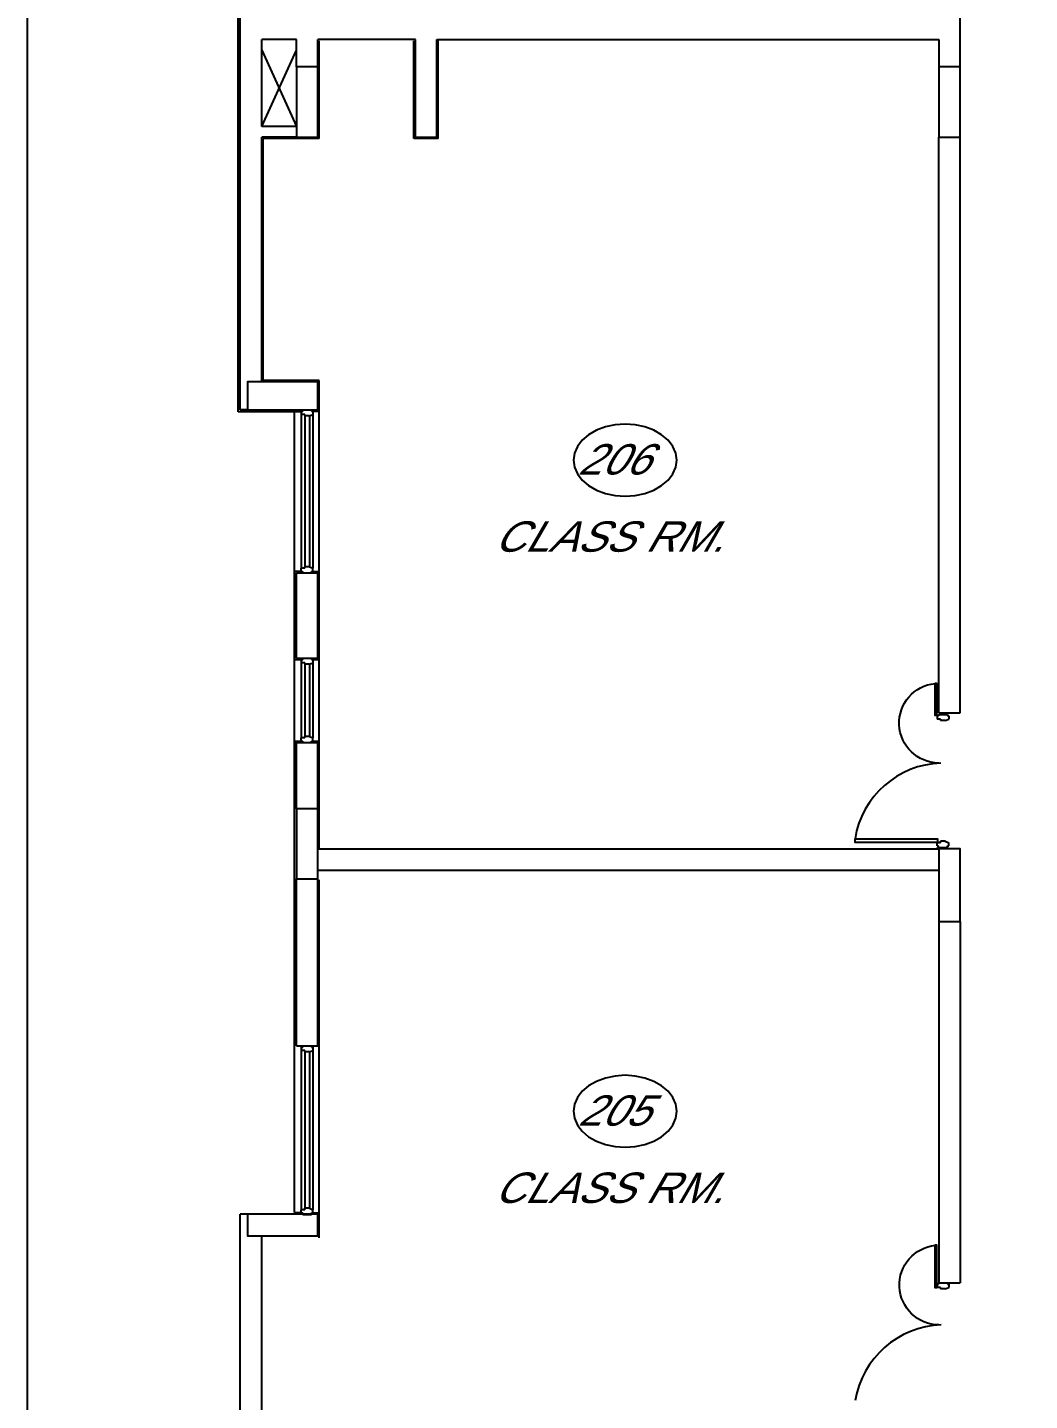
# Model space of a CAD drawing. Extents: x 681461 to 804584, y -183990 to -115925.
# Drawn here: x 732249 to 742942, y -161462 to -146806 of the extents above; entities that cross this region are included whole.
import ezdxf
from ezdxf.enums import TextEntityAlignment as Align

# ---------------------------------------------------------------- set-up
doc = ezdxf.new("R2010")
doc.units = 0
doc.header["$LTSCALE"] = 900
for name, color, linetype in [('1', 7, 'CONTINUOUS'), ('DOOR', 163, 'CONTINUOUS'), ('TEXT', 2, 'CONTINUOUS'), ('WALL', 1, 'CONTINUOUS')]:
    doc.layers.add(name, color=color, linetype=linetype)
doc.styles.add('ROMANS', font='arial.ttf')

# ---------------------------------------------------------------- blocks, each defined once
blk = doc.blocks.new('REDFRAME')
at = {"layer": '1', "linetype": 'BYBLOCK'}
for p, q in [((-95, 0), (-95, -15)), ((-95, 0), (0, 0)), ((0, 0), (0, -15)), ((-110, -15), (-110, -50)), ((-110, -15), (-95, -15)), ((-110, -15), (-110, -50)), ((-72, -50), (-110, -50)), ((-72, -50), (-72, -65)), ((-22, -65), (-72, -65)), ((-22, -65), (15, -50)), ((0, -15), (15, -15)), ((15, -15), (15, -50))]:
    blk.add_line(p, q, dxfattribs=at)

msp = doc.modelspace()

# ---------------------------------------------------------------- linework, layer by layer
at = {"layer": 'DOOR', "color": 7}
for p, q in [((734518.129, -150887.725), (734518.129, -146702.724)), ((742203.129, -147227.724), (742203.129, -146702.724)), ((734748.129, -147862.724), (734748.129, -146932.724)), ((735118.129, -146932.724), (734748.129, -146932.724)), ((735118.129, -147227.724), (735118.129, -146932.724)), ((735348.129, -147227.724), (735348.129, -146932.724)), ((736388.129, -146932.724), (735348.129, -146932.724)), ((736388.129, -147977.724), (736388.129, -146932.724)), ((736618.129, -146932.724), (741973.129, -146932.724)), ((736618.129, -147977.724), (736618.129, -146932.724)), ((741973.129, -146932.724), (741973.129, -147227.724)), ((735118.129, -147862.724), (734748.129, -147862.724)), ((734748.129, -150587.725), (734748.129, -147977.724)), ((735118.129, -147977.724), (734748.129, -147977.724)), ((736388.129, -147977.724), (736618.129, -147977.724)), ((741973.129, -154122.724), (741973.129, -147977.724)), ((742203.129, -154122.724), (742203.129, -147977.724)), ((734598.129, -150887.725), (734518.129, -150887.725)), ((735118.129, -153537.414), (735118.129, -152627.725)), ((735118.129, -152627.725), (735348.129, -152627.725)), ((735118.129, -152627.725), (735348.129, -152627.725)), ((735348.129, -153537.414), (735348.129, -152627.725)), ((735118.129, -153537.414), (735348.129, -153537.414)), ((735118.129, -155144.725), (735118.129, -154437.789)), ((735118.129, -154437.789), (735348.129, -154437.789)), ((735348.129, -155144.725), (735348.129, -154437.789)), ((735348.129, -155572.724), (741973.129, -155572.724)), ((735118.129, -157674.975), (735118.129, -155894.725)), ((735348.129, -155802.724), (741975.891, -155802.724)), ((735348.129, -157147.724), (735348.129, -155894.725)), ((741973.129, -156347.724), (741973.129, -160205.289)), ((742203.129, -156347.724), (742203.129, -160205.289)), ((735348.129, -157674.975), (735348.129, -157042.667)), ((735118.129, -157674.975), (735348.129, -157674.975)), ((734518.129, -162257.724), (734518.129, -159474.725)), ((734748.129, -162027.724), (734748.129, -159704.725)), ((741973.129, -160205.289), (742203.129, -160205.289))]:
    msp.add_line(p, q, dxfattribs=at)
at = {"layer": 'DOOR', "color": 4, "linetype": 'BYBLOCK'}
msp.add_line((741973.129, -154122.724), (742203.129, -154122.724), dxfattribs=at)
at = {"layer": 'DOOR', "color": 222, "linetype": 'BYBLOCK'}
msp.add_lwpolyline([(732248.639, -120785.896), (754015.639, -120785.896), (754015.639, -183989.95), (732248.639, -183989.95)], close=True, dxfattribs=at)
at = {"layer": 'DOOR', "color": 4, "linetype": 'BYBLOCK'}
for points in [[(738075.639, -151423.95), (738086.226, -151498.865), (738117.581, -151570.901), (738168.499, -151637.289), (738237.023, -151695.479), (738320.52, -151743.235), (738415.781, -151778.72), (738519.144, -151800.572), (738626.639, -151807.95), (738734.134, -151800.572), (738837.498, -151778.72), (738932.758, -151743.235), (739016.255, -151695.479), (739084.779, -151637.289), (739135.697, -151570.901), (739167.052, -151498.865), (739177.639, -151423.95), (739167.052, -151349.036), (739135.697, -151277), (739084.779, -151210.611), (739016.255, -151152.421), (738932.758, -151104.666), (738837.498, -151069.181), (738734.134, -151047.329), (738626.639, -151039.95), (738519.144, -151047.329), (738415.781, -151069.181), (738320.52, -151104.666), (738237.023, -151152.421), (738168.499, -151210.611), (738117.581, -151277), (738086.226, -151349.036)], [(738075.639, -158374.95), (738086.226, -158449.865), (738117.581, -158521.901), (738168.499, -158588.289), (738237.023, -158646.479), (738320.52, -158694.235), (738415.781, -158729.72), (738519.144, -158751.572), (738626.639, -158758.95), (738734.134, -158751.572), (738837.498, -158729.72), (738932.758, -158694.235), (739016.255, -158646.479), (739084.779, -158588.289), (739135.697, -158521.901), (739167.052, -158449.865), (739177.639, -158374.95), (739167.052, -158300.036), (739135.697, -158228), (739084.779, -158161.611), (739016.255, -158103.421), (738932.758, -158055.666), (738837.498, -158020.181), (738734.134, -157998.329), (738626.639, -157990.95), (738519.144, -157998.329), (738415.781, -158020.181), (738320.52, -158055.666), (738237.023, -158103.421), (738168.499, -158161.611), (738117.581, -158228), (738086.226, -158300.036)]]:
    msp.add_lwpolyline(points, close=True, dxfattribs=at)
at = {"layer": 'WALL', "color": 8, "linetype": 'CONTINUOUS'}
for p, q in [((734498.129, -150907.725), (734498.129, -146682.724)), ((735363.129, -147992.724), (735363.129, -146947.724)), ((736373.129, -147992.724), (736373.129, -146947.724)), ((736633.129, -147992.724), (736633.129, -146947.724)), ((734763.129, -150572.725), (734763.129, -147992.724)), ((735363.129, -147992.724), (734763.129, -147992.724)), ((736633.129, -147992.724), (736373.129, -147992.724)), ((735363.129, -150572.725), (734763.129, -150572.725)), ((735363.129, -150907.725), (735363.129, -150572.725)), ((735170.629, -150907.725), (734498.129, -150907.725))]:
    msp.add_line(p, q, dxfattribs=at)
at = {"layer": 'WALL', "color": 9}
for p, q in [((734748.129, -147047.725), (735118.129, -147862.724)), ((734748.129, -147862.724), (735118.129, -147047.725))]:
    msp.add_line(p, q, dxfattribs=at)
at = {"layer": 'WALL', "color": 8}
for p, q in [((735098.129, -159454.725), (735098.129, -150907.725)), ((735363.129, -153537.414), (735363.129, -150907.725)), ((741958.129, -155557.724), (741958.129, -155573.622)), ((735363.129, -156795.1), (735363.129, -155905.724)), ((735363.129, -157132.724), (735363.129, -156780.1)), ((735363.129, -159724.725), (735363.129, -157057.666))]:
    msp.add_line(p, q, dxfattribs=at)
at = {"layer": 'WALL', "color": 1, "linetype": 'BYBLOCK'}
for p, q in [((735170.629, -150902.725), (735170.629, -150937.725)), ((735170.629, -150902.725), (735170.629, -150937.725)), ((735170.629, -150902.725), (735185.629, -150902.725)), ((735208.629, -150937.725), (735170.629, -150937.725)), ((735185.629, -150887.725), (735280.629, -150887.725)), ((735185.629, -150887.725), (735185.629, -150902.725)), ((735208.629, -150937.725), (735208.629, -150952.725)), ((735258.629, -150952.725), (735208.629, -150952.725)), ((735258.629, -150952.725), (735295.629, -150937.725)), ((735280.629, -150887.725), (735280.629, -150902.725)), ((735280.629, -150902.725), (735295.629, -150902.725)), ((735295.629, -150902.725), (735295.629, -150937.725)), ((735258.629, -152562.725), (735208.629, -152562.725)), ((735208.629, -152577.725), (735208.629, -152562.725)), ((735258.629, -152562.725), (735295.629, -152577.725)), ((735208.629, -152577.725), (735170.629, -152577.725)), ((735170.629, -152612.725), (735170.629, -152577.725)), ((735170.629, -152612.725), (735170.629, -152577.725)), ((735170.629, -152612.725), (735185.629, -152612.725)), ((735185.629, -152627.725), (735185.629, -152612.725)), ((735185.629, -152627.725), (735280.629, -152627.725)), ((735280.629, -152612.725), (735295.629, -152612.725)), ((735280.629, -152627.725), (735280.629, -152612.725)), ((735295.629, -152612.725), (735295.629, -152577.725)), ((735118.129, -153537.414), (735348.129, -153537.414)), ((735170.629, -153552.414), (735170.629, -153587.414)), ((735170.629, -153552.414), (735185.629, -153552.414)), ((735170.629, -153552.414), (735170.629, -153587.414)), ((735208.629, -153587.414), (735170.629, -153587.414)), ((735185.629, -153537.414), (735185.629, -153552.414)), ((735185.629, -153537.414), (735280.629, -153537.414)), ((735208.629, -153587.414), (735208.629, -153602.414)), ((735258.629, -153602.414), (735295.629, -153587.414)), ((735280.629, -153537.414), (735280.629, -153552.414)), ((735280.629, -153552.414), (735295.629, -153552.414)), ((735295.629, -153552.414), (735295.629, -153587.414)), ((735258.629, -153602.414), (735208.629, -153602.414)), ((735170.629, -154422.789), (735170.629, -154387.789)), ((735170.629, -154422.789), (735170.629, -154387.789)), ((735208.629, -154387.789), (735170.629, -154387.789)), ((735170.629, -154422.789), (735185.629, -154422.789)), ((735185.629, -154437.789), (735185.629, -154422.789)), ((735185.629, -154437.789), (735280.629, -154437.789)), ((735208.629, -154387.789), (735208.629, -154372.789)), ((735258.629, -154372.789), (735208.629, -154372.789)), ((735258.629, -154372.789), (735295.629, -154387.789)), ((735280.629, -154437.789), (735280.629, -154422.789)), ((735280.629, -154422.789), (735295.629, -154422.789)), ((735295.629, -154422.789), (735295.629, -154387.789)), ((735170.629, -157689.975), (735170.629, -157724.975)), ((735170.629, -157689.975), (735170.629, -157724.975)), ((735170.629, -157689.975), (735185.629, -157689.975)), ((735185.629, -157674.975), (735185.629, -157689.975)), ((735185.629, -157674.975), (735280.629, -157674.975)), ((735280.629, -157674.975), (735280.629, -157689.975)), ((735280.629, -157689.975), (735295.629, -157689.975)), ((735295.629, -157689.975), (735295.629, -157724.975)), ((735208.629, -157724.975), (735170.629, -157724.975)), ((735208.629, -157724.975), (735208.629, -157739.975)), ((735258.629, -157739.975), (735208.629, -157739.975)), ((735258.629, -157739.975), (735295.629, -157724.975)), ((735208.629, -159425.372), (735170.629, -159425.372)), ((735170.629, -159460.372), (735170.629, -159425.372)), ((735170.629, -159460.372), (735170.629, -159425.372)), ((735170.629, -159460.372), (735185.629, -159460.372)), ((735185.629, -159475.372), (735185.629, -159460.372)), ((735258.629, -159410.372), (735208.629, -159410.372)), ((735208.629, -159425.372), (735208.629, -159410.372)), ((735258.629, -159410.372), (735295.629, -159425.372)), ((735280.629, -159475.372), (735280.629, -159460.372)), ((735280.629, -159460.372), (735295.629, -159460.372)), ((735295.629, -159460.372), (735295.629, -159425.372)), ((735185.629, -159475.372), (735280.629, -159475.372))]:
    msp.add_line(p, q, dxfattribs=at)
at = {"layer": 'WALL', "color": 8, "linetype": 'BYBLOCK'}
for p, q in [((735170.629, -150937.725), (735170.629, -152577.725)), ((735208.629, -150952.725), (735208.629, -152562.725)), ((735258.629, -150952.725), (735258.629, -152562.725)), ((735295.629, -150902.725), (735363.129, -150902.725)), ((735295.629, -150937.725), (735295.629, -152577.725)), ((735170.629, -152612.725), (735098.129, -152612.725)), ((735295.629, -152612.725), (735363.129, -152612.725)), ((735098.129, -153552.414), (735170.629, -153552.414)), ((735170.629, -153587.414), (735170.629, -154387.789)), ((735295.629, -153552.414), (735363.129, -153552.414)), ((735295.629, -153587.414), (735295.629, -154387.789)), ((735363.129, -155573.622), (735363.129, -153537.414)), ((735208.629, -153602.414), (735208.629, -154372.789)), ((735258.629, -153602.414), (735258.629, -154372.789)), ((735098.129, -154422.789), (735170.629, -154422.789)), ((735295.629, -154422.789), (735363.129, -154422.789)), ((735295.629, -157675.622), (735295.629, -159425.372)), ((735170.629, -157724.975), (735170.629, -159425.372)), ((735208.629, -157739.975), (735208.629, -159410.372)), ((735258.629, -157739.975), (735258.629, -159410.372)), ((735170.629, -159460.372), (735098.129, -159460.372)), ((735295.629, -159460.372), (735363.129, -159460.372))]:
    msp.add_line(p, q, dxfattribs=at)
at = {"layer": 'WALL'}
msp.add_line((734598.129, -159474.725), (734518.129, -159474.725), dxfattribs=at)
at = {"layer": 'WALL', "color": 6}
for points in [[(735118.129, -147977.724), (735348.129, -147977.724), (735348.129, -147227.724), (735118.129, -147227.724)], [(741973.129, -147977.724), (742203.129, -147977.724), (742203.129, -147227.724), (741973.129, -147227.724)], [(734598.129, -150887.725), (735348.129, -150887.725), (735348.129, -150587.725), (734598.129, -150587.725)], [(735118.129, -155894.725), (735348.129, -155894.725), (735348.129, -155144.725), (735118.129, -155144.725)], [(741973.129, -156347.724), (742203.129, -156347.724), (742203.129, -155572.724), (741973.129, -155572.724)], [(735348.129, -159704.725), (735348.129, -159474.725), (734598.129, -159474.725), (734598.129, -159704.725)]]:
    msp.add_lwpolyline(points, close=True, dxfattribs=at)
at = {"layer": 'WALL', "color": 8, "linetype": 'BYBLOCK'}
for points in [[(741973.323, -154657.724, -0.947704335), (741935.865, -153807.797, -0.357017216)], [(741975.689, -160655.289, -0.947704335), (741938.231, -159805.361, -0.357017216)]]:
    msp.add_lwpolyline(points, format="xyb", dxfattribs=at)
for points in [[(741933.304, -153807.797), (741933.304, -154144.95), (741954.683, -154144.95), (741954.683, -153807.797)], [(741079.962, -155464.775), (741959.162, -155465.968), (741959.162, -155506.55), (741079.962, -155505.358)], [(741933.304, -159805.361), (741933.304, -160255.289), (741954.683, -160255.289), (741954.683, -159805.361)]]:
    msp.add_lwpolyline(points, close=True, dxfattribs=at)
for centre in [(742030.77, -155620.858), (742033.137, -161618.423)]:
    msp.add_arc(centre, 963.535, 92.0549233, 170.6775874, dxfattribs=at)

# ---------------------------------------------------------------- block references
for p in [(742065.762, -154137.738), (742065.762, -160205.289)]:
    msp.add_blockref('REDFRAME', p, dxfattribs=at)
at = {"layer": 'WALL', "color": 8, "linetype": 'BYBLOCK', "xscale": -1, "rotation": 180}
msp.add_blockref('REDFRAME', (742065.762, -155557.724), dxfattribs=at)

# ---------------------------------------------------------------- texts
at = {"layer": 'TEXT', "color": 4, "style": 'ROMANS', "oblique": 30}
for s, p in [('206', (738494.163, -151415.665)), ('205', (738494.163, -158366.665))]:
    msp.add_text(s, height=325, dxfattribs=at).set_placement(p, align=Align.MIDDLE)
at = {"layer": 'TEXT', "color": 0, "style": 'ROMANS', "oblique": 30}
for p in [(738444.163, -152239.665), (738444.163, -159190.665)]:
    msp.add_text('CLASS RM.', height=325, dxfattribs=at).set_placement(p, align=Align.MIDDLE)

doc.saveas('drawing.dxf')
